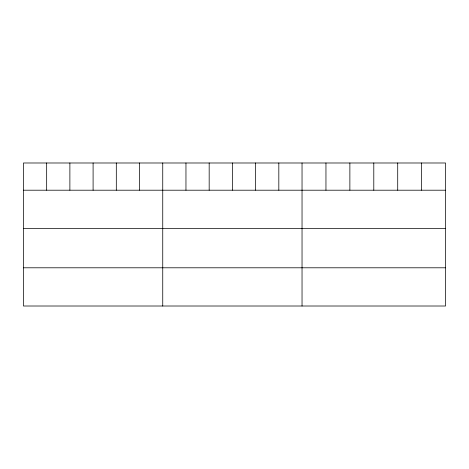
<?xml version="1.0" encoding="UTF-8"?>
<svg xmlns="http://www.w3.org/2000/svg" width="469" height="469" viewBox="0 0 469 469"><rect width="100%" height="100%" fill="white"/><g stroke="black" fill="none" stroke-linecap="round" stroke-linejoin="round"><path stroke-width="0.7" d="M445.55 190.203L445.55 306.011L23.45 306.011L23.45 162.989L445.55 162.989L445.55 190.203L23.45 190.203M23.45 228.421L445.55 228.421M23.45 267.793L445.55 267.793M421.631 162.989L421.631 190.203M397.712 162.989L397.712 190.203M373.793 162.989L373.793 190.203M349.874 162.989L349.874 190.203M325.955 162.989L325.955 190.203M302.036 162.989L302.036 306.011M278.821 162.989L278.821 190.203M255.605 162.989L255.605 190.203M232.389 162.989L232.389 190.203M209.174 162.989L209.174 190.203M185.959 162.989L185.959 190.203M162.743 162.989L162.743 306.011M139.528 162.989L139.528 190.203M116.312 162.989L116.312 190.203M93.097 162.989L93.097 190.203M69.881 162.989L69.881 190.203M46.666 162.989L46.666 190.203"/></g></svg>
